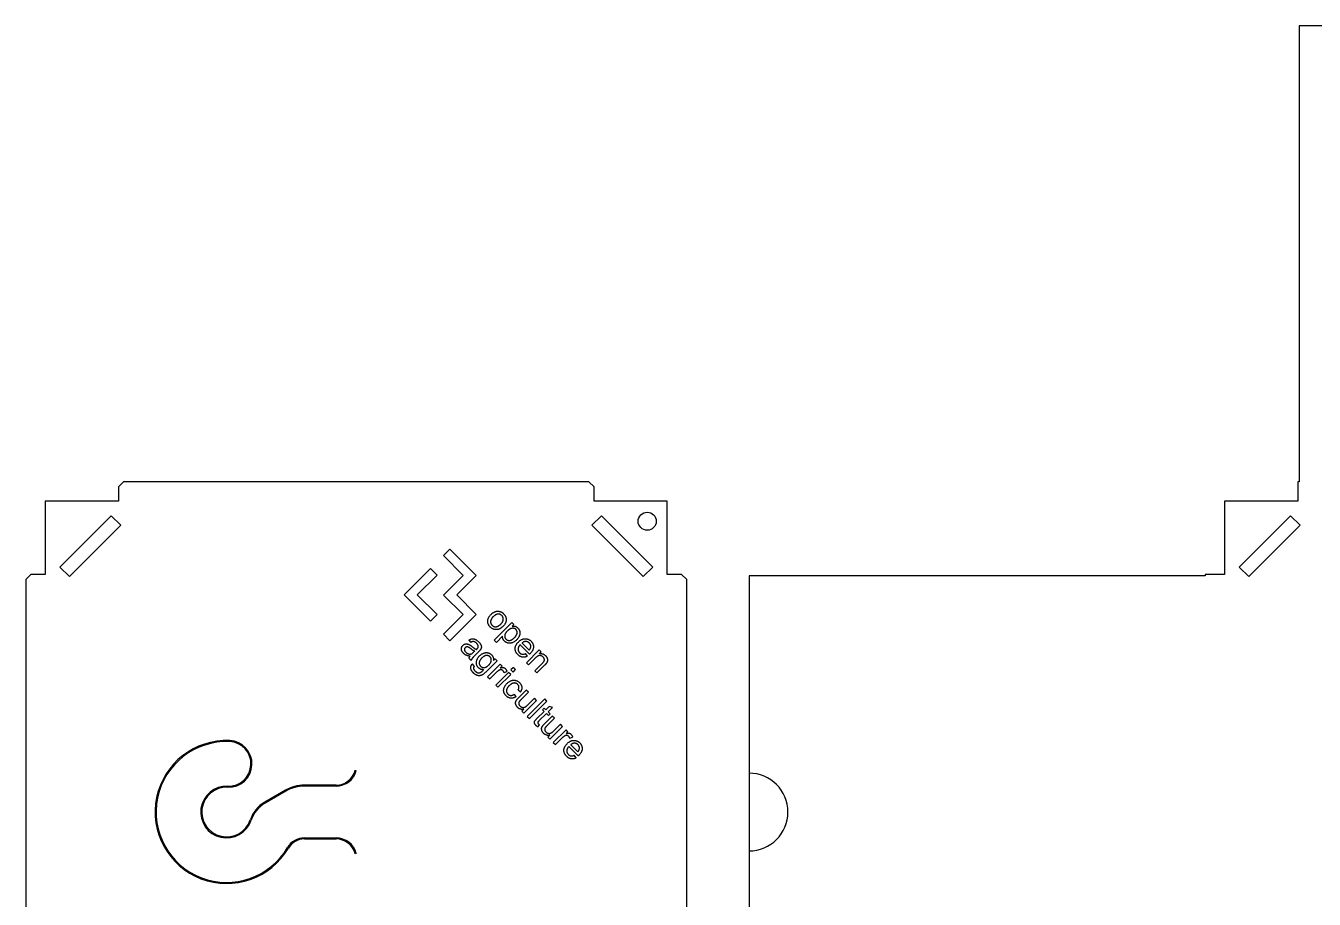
# Model space of a CAD drawing. Header units: millimetres. Extents: x -386 to 986, y -240 to 193.
# Drawn here: x 246.4 to 562, y -21.4 to 192.7 of the extents above; entities that cross this region are included whole.
import ezdxf

# ---------------------------------------------------------------- set-up
doc = ezdxf.new("R2010")
doc.units = ezdxf.units.MM

msp = doc.modelspace()

# ---------------------------------------------------------------- linework, layer by layer
at = {"color": 7, "linetype": 'Continuous', "lineweight": 25}
for p, q in [((674.18, 192.72), (558.36, 192.72)), ((558.36, 192.72), (558.36, 80.96)), ((270.35, 80.96), (269.08, 79.69)), ((269.08, 79.69), (269.08, 76.2)), ((384.33, 80.96), (270.35, 80.96)), ((385.6, 79.69), (384.33, 80.96)), ((385.6, 76.2), (385.6, 79.69)), ((558.01, 80.96), (558.01, 76.2)), ((558.36, 80.96), (558.01, 80.96)), ((251.14, 76.2), (251.14, 58.26)), ((269.08, 76.2), (251.14, 76.2)), ((403.54, 76.2), (385.6, 76.2)), ((403.54, 58.26), (403.54, 76.2)), ((540.07, 76.2), (540.07, 58.26)), ((558.01, 76.2), (540.07, 76.2)), ((267.3, 72.62), (254.72, 60.05)), ((269.63, 70.28), (267.3, 72.62)), ((387.39, 72.62), (385.05, 70.28)), ((399.96, 60.05), (387.39, 72.62)), ((556.22, 72.62), (543.65, 60.05)), ((558.56, 70.28), (556.22, 72.62)), ((257.06, 57.71), (269.63, 70.28)), ((385.05, 70.28), (397.63, 57.71)), ((545.98, 57.71), (558.56, 70.28)), ((348.69, 62.84), (350.3, 64.46)), ((350.3, 64.46), (356.75, 58.01)), ((254.72, 60.05), (257.06, 57.71)), ((353.54, 58), (348.69, 62.84)), ((397.63, 57.71), (399.96, 60.05)), ((543.65, 60.05), (545.98, 57.71)), ((247.65, 58.26), (246.38, 56.99)), ((246.38, 56.99), (246.38, -56.99)), ((251.14, 58.26), (247.65, 58.26)), ((339.06, 53.21), (345.51, 59.67)), ((347.14, 58.04), (342.3, 53.21)), ((345.51, 59.67), (347.14, 58.04)), ((348.73, 53.19), (353.54, 58)), ((356.75, 58.01), (351.96, 53.22)), ((407.04, 58.26), (403.54, 58.26)), ((408.31, 56.99), (407.04, 58.26)), ((408.31, -56.99), (408.31, 56.99)), ((423.55, 57.91), (423.55, -57.91)), ((535.3, 57.91), (423.55, 57.91)), ((535.3, 58.26), (535.3, 57.91)), ((540.07, 58.26), (535.3, 58.26)), ((345.5, 46.76), (339.06, 53.21)), ((342.3, 53.21), (347.13, 48.38)), ((353.49, 48.42), (348.73, 53.19)), ((351.96, 53.22), (356.74, 48.44)), ((347.13, 48.38), (345.5, 46.76)), ((348.67, 43.59), (353.49, 48.42)), ((356.74, 48.44), (350.28, 41.98)), ((365.45, 46.43), (361.15, 42.12)), ((365.93, 45.95), (365.45, 46.43)), ((365.53, 45.54), (365.93, 45.95)), ((350.28, 41.98), (348.67, 43.59)), ((354.95, 42.16), (355.4, 41.57)), ((361.15, 42.12), (361.67, 41.59)), ((361.67, 41.59), (363.19, 43.11)), ((369.69, 39.68), (367.95, 41.42)), ((356.36, 39.42), (356.17, 39.23)), ((356.64, 38.63), (357.34, 39.33)), ((367.48, 41.02), (369.81, 38.69)), ((369.31, 38.22), (368.83, 38.83)), ((372.16, 39.72), (369.05, 36.61)), ((372.63, 39.25), (372.16, 39.72)), ((372.19, 38.81), (372.63, 39.25)), ((354.95, 37.71), (355.5, 37.16)), ((356.25, 35.74), (355.81, 36.33)), ((359.13, 34.37), (361.82, 37.06)), ((362.63, 36.26), (359.51, 33.15)), ((361.34, 37.55), (360.96, 37.18)), ((361.82, 37.06), (361.34, 37.55)), ((363.1, 35.79), (362.63, 36.26)), ((362.63, 35.31), (363.1, 35.79)), ((365.83, 35.43), (365.23, 34.82)), ((365.23, 34.82), (365.75, 34.29)), ((365.75, 34.29), (366.36, 34.9)), ((366.36, 34.9), (365.83, 35.43)), ((369.05, 36.61), (369.57, 36.08)), ((369.57, 36.08), (371.27, 37.78)), ((372.94, 36.5), (371.05, 34.61)), ((371.58, 34.08), (373.49, 35.99)), ((359.51, 33.15), (360.04, 32.62)), ((360.04, 32.62), (361.67, 34.25)), ((364.65, 34.24), (361.53, 31.13)), ((362.06, 30.6), (365.18, 33.71)), ((363.55, 34.16), (364.22, 34.47)), ((365.18, 33.71), (364.65, 34.24)), ((371.05, 34.61), (371.58, 34.08)), ((361.53, 31.13), (362.06, 30.6)), ((366.5, 28.31), (366.05, 28.9)), ((366.98, 29.92), (367.57, 29.49)), ((368.99, 29.9), (367.06, 27.97)), ((367.79, 27.64), (369.52, 29.37)), ((369.52, 29.37), (368.99, 29.9)), ((368.4, 24.26), (371.52, 27.37)), ((373.53, 27.73), (369.23, 23.43)), ((370.99, 27.9), (369.32, 26.23)), ((369.76, 22.9), (374.06, 27.2)), ((371.52, 27.37), (370.99, 27.9)), ((373.41, 25.48), (373, 25.07)), ((373.79, 25.09), (373.41, 25.48)), ((374.06, 27.2), (373.53, 27.73)), ((374.57, 25.87), (373.79, 25.09)), ((374.32, 24.57), (375.41, 25.66)), ((375.41, 25.66), (374.57, 25.87)), ((368.39, 25.19), (367.93, 24.73)), ((367.93, 24.73), (368.4, 24.26)), ((369.23, 23.43), (369.76, 22.9)), ((373.38, 24.68), (371.59, 22.89)), ((372.09, 22.34), (373.91, 24.16)), ((373, 25.07), (373.38, 24.68)), ((375.36, 23.53), (373.43, 21.6)), ((373.91, 24.16), (374.44, 23.63)), ((374.16, 21.27), (375.89, 23)), ((374.85, 24.04), (374.32, 24.57)), ((374.44, 23.63), (374.85, 24.04)), ((375.89, 23), (375.36, 23.53)), ((371.82, 20.85), (372.21, 21.4)), ((374.77, 17.89), (377.89, 21)), ((378.72, 20.17), (375.61, 17.05)), ((377.36, 21.53), (375.69, 19.86)), ((377.89, 21), (377.36, 21.53)), ((379.2, 19.69), (378.72, 20.17)), ((378.72, 19.22), (379.2, 19.69)), ((374.76, 18.82), (374.3, 18.36)), ((374.3, 18.36), (374.77, 17.89)), ((375.61, 17.05), (376.13, 16.53)), ((376.13, 16.53), (377.76, 18.16)), ((379.42, 16.09), (381.74, 13.77)), ((379.64, 18.07), (380.31, 18.38)), ((381.62, 14.75), (379.88, 16.49)), ((381.24, 13.29), (380.76, 13.91)), ((327.1, 10.22), (327.34, 10.16)), ((322.42, 6.6), (314.64, 6.6)), ((322.42, 6.35), (314.64, 6.35)), ((309.99, 5.35), (304.91, 2.41)), ((310.11, 5.13), (305.03, 2.19)), ((314.64, -6.35), (322.42, -6.35)), ((314.64, -6.6), (322.42, -6.6)), ((327.34, -10.16), (327.1, -10.22))]:
    msp.add_line(p, q, dxfattribs=at)
msp.add_circle((398.61, 71.27), 2.22, dxfattribs=at)
for centre, radius, start, end in [((295.59, 0), 17.52, 87.5877, 329.6542), ((295.59, 0), 17.27, 87.5877, 329.6542), ((296.09, 11.8), 5.71, 267.5877, 87.5877), ((296.09, 11.8), 5.46, 267.5877, 87.5877), ((322.42, 11.43), 4.83, 270, 345.5225), ((322.42, 11.43), 5.08, 270, 345.5225), ((423.55, 0), 9.53, 270, 90), ((295.59, 0), 6.35, 87.5877, 341.6231), ((314.64, -2.69), 9.29, 90, 120.0835), ((314.64, -2.69), 9.04, 90, 120.0835), ((295.59, 0), 6.1, 87.5877, 341.6231), ((308.85, -4.4), 7.87, 120.0835, 161.6231), ((308.85, -4.4), 7.62, 120.0835, 161.6231), ((314.64, -11.15), 4.8, 90, 149.6542), ((314.64, -11.15), 4.55, 90, 149.6542), ((322.42, -11.43), 5.08, 14.4775, 90), ((322.42, -11.43), 4.83, 14.4775, 90)]:
    msp.add_arc(centre, radius, start, end, dxfattribs=at)
for points, knots in [([(360.18, 45.33), (360.13, 45.39), (360.03, 45.49), (359.89, 45.67), (359.78, 45.84), (359.69, 46.03), (359.62, 46.22), (359.57, 46.41), (359.55, 46.61), (359.54, 46.81), (359.55, 47.02), (359.6, 47.22), (359.66, 47.43), (359.75, 47.63), (359.86, 47.83), (360, 48.03), (360.16, 48.23), (360.29, 48.36), (360.35, 48.42)], [0, 0, 0, 0, 0.064407, 0.126289, 0.185897, 0.243642, 0.30091, 0.357638, 0.414613, 0.472496, 0.531237, 0.590598, 0.651629, 0.714492, 0.780349, 0.849628, 0.922629, 1, 1, 1, 1]), ([(360.89, 47.88), (360.84, 47.83), (360.75, 47.73), (360.63, 47.59), (360.52, 47.44), (360.43, 47.29), (360.36, 47.15), (360.31, 47.01), (360.27, 46.86), (360.25, 46.72), (360.25, 46.59), (360.26, 46.45), (360.29, 46.33), (360.32, 46.2), (360.38, 46.09), (360.44, 45.97), (360.52, 45.87), (360.58, 45.8), (360.61, 45.77)], [0, 0, 0, 0, 0.085537, 0.165515, 0.240759, 0.311176, 0.378367, 0.442021, 0.502421, 0.561582, 0.618704, 0.673953, 0.727435, 0.780812, 0.833786, 0.88797, 0.942822, 1, 1, 1, 1]), ([(360.35, 48.42), (360.42, 48.49), (360.56, 48.62), (360.78, 48.8), (361, 48.94), (361.22, 49.06), (361.44, 49.14), (361.66, 49.2), (361.89, 49.23), (362.04, 49.22), (362.11, 49.22)], [0, 0, 0, 0, 0.148284, 0.287299, 0.418453, 0.542595, 0.661179, 0.77602, 0.888114, 1, 1, 1, 1]), ([(363, 48.15), (362.97, 48.18), (362.9, 48.25), (362.79, 48.32), (362.68, 48.39), (362.56, 48.44), (362.44, 48.48), (362.31, 48.5), (362.18, 48.52), (362.04, 48.51), (361.9, 48.5), (361.76, 48.46), (361.62, 48.41), (361.47, 48.34), (361.33, 48.25), (361.18, 48.14), (361.04, 48.02), (360.94, 47.93), (360.89, 47.88)], [0, 0, 0, 0, 0.057236, 0.112144, 0.16594, 0.219438, 0.272379, 0.32642, 0.381259, 0.438439, 0.497085, 0.558171, 0.621228, 0.687798, 0.758995, 0.834316, 0.914375, 1, 1, 1, 1]), ([(362.11, 49.22), (362.17, 49.22), (362.29, 49.2), (362.47, 49.16), (362.65, 49.11), (362.82, 49.04), (362.98, 48.95), (363.14, 48.85), (363.29, 48.73), (363.39, 48.64), (363.44, 48.59)], [0, 0, 0, 0, 0.123458, 0.24543, 0.366147, 0.488526, 0.611431, 0.736685, 0.866696, 1, 1, 1, 1]), ([(362.74, 46.06), (362.79, 46.11), (362.87, 46.2), (363, 46.35), (363.1, 46.49), (363.18, 46.63), (363.25, 46.78), (363.3, 46.92), (363.34, 47.06), (363.35, 47.2), (363.36, 47.34), (363.35, 47.47), (363.32, 47.6), (363.28, 47.72), (363.23, 47.84), (363.17, 47.95), (363.09, 48.06), (363.03, 48.12), (363, 48.15)], [0, 0, 0, 0, 0.083753, 0.162615, 0.236702, 0.306646, 0.373128, 0.436979, 0.498079, 0.557463, 0.615362, 0.671363, 0.726085, 0.780035, 0.83373, 0.887489, 0.942781, 1, 1, 1, 1]), ([(363.44, 48.59), (363.49, 48.54), (363.59, 48.43), (363.72, 48.26), (363.83, 48.08), (363.92, 47.9), (363.99, 47.71), (364.03, 47.52), (364.06, 47.32), (364.07, 47.12), (364.05, 46.91), (364.02, 46.71), (363.96, 46.51), (363.87, 46.31), (363.77, 46.11), (363.64, 45.92), (363.48, 45.73), (363.37, 45.61), (363.31, 45.55)], [0, 0, 0, 0, 0.064654, 0.126741, 0.186832, 0.245868, 0.303674, 0.361514, 0.419963, 0.479353, 0.539578, 0.599547, 0.660426, 0.72282, 0.787354, 0.854794, 0.925688, 1, 1, 1, 1]), ([(363.31, 45.55), (363.26, 45.5), (363.16, 45.41), (363.02, 45.28), (362.87, 45.16), (362.73, 45.06), (362.59, 44.97), (362.45, 44.89), (362.32, 44.83), (362.19, 44.78), (362.05, 44.74), (361.92, 44.72), (361.79, 44.7), (361.66, 44.7), (361.52, 44.7), (361.39, 44.71), (361.26, 44.74), (361.08, 44.78), (360.86, 44.86), (360.62, 44.98), (360.39, 45.14), (360.25, 45.27), (360.18, 45.33)], [0, 0, 0, 0, 0.058151, 0.113208, 0.165274, 0.214195, 0.260971, 0.304911, 0.346514, 0.386023, 0.424148, 0.461976, 0.49937, 0.53653, 0.574012, 0.611673, 0.649716, 0.688336, 0.765696, 0.842807, 0.920369, 1, 1, 1, 1]), ([(360.61, 45.77), (360.65, 45.74), (360.71, 45.68), (360.82, 45.6), (360.93, 45.53), (361.05, 45.48), (361.17, 45.44), (361.3, 45.42), (361.43, 45.41), (361.57, 45.41), (361.71, 45.43), (361.85, 45.47), (362, 45.52), (362.15, 45.59), (362.29, 45.69), (362.44, 45.79), (362.59, 45.92), (362.69, 46.01), (362.74, 46.06)], [0, 0, 0, 0, 0.056371, 0.111081, 0.164129, 0.216936, 0.269393, 0.322942, 0.377703, 0.434362, 0.493044, 0.553699, 0.617494, 0.684597, 0.755847, 0.832204, 0.913362, 1, 1, 1, 1]), ([(364.36, 44.38), (364.31, 44.33), (364.22, 44.23), (364.09, 44.08), (363.98, 43.94), (363.9, 43.8), (363.82, 43.66), (363.77, 43.52), (363.73, 43.38), (363.71, 43.25), (363.71, 43.12), (363.71, 42.99), (363.73, 42.87), (363.76, 42.76), (363.81, 42.65), (363.87, 42.55), (363.93, 42.46), (363.99, 42.4), (364.01, 42.37)], [0, 0, 0, 0, 0.090117, 0.174029, 0.252739, 0.326443, 0.39526, 0.460221, 0.522294, 0.581233, 0.637958, 0.69204, 0.744579, 0.795671, 0.845795, 0.896552, 0.947635, 1, 1, 1, 1]), ([(366.44, 44.75), (366.42, 44.78), (366.36, 44.83), (366.26, 44.9), (366.16, 44.95), (366.05, 44.99), (365.93, 45.02), (365.8, 45.04), (365.67, 45.04), (365.53, 45.04), (365.39, 45.01), (365.24, 44.97), (365.1, 44.92), (364.95, 44.84), (364.8, 44.75), (364.65, 44.64), (364.5, 44.52), (364.41, 44.42), (364.36, 44.38)], [0, 0, 0, 0, 0.049657, 0.098858, 0.148225, 0.198067, 0.249202, 0.302544, 0.359066, 0.418265, 0.480193, 0.543649, 0.609904, 0.678922, 0.752676, 0.830216, 0.912671, 1, 1, 1, 1]), ([(365.53, 45.54), (365.6, 45.55), (365.73, 45.57), (365.92, 45.57), (366.1, 45.56), (366.27, 45.52), (366.44, 45.46), (366.6, 45.37), (366.76, 45.26), (366.86, 45.16), (366.91, 45.12)], [0, 0, 0, 0, 0.132806, 0.258974, 0.379126, 0.494993, 0.611874, 0.732828, 0.861961, 1, 1, 1, 1]), ([(366.09, 42.74), (366.14, 42.78), (366.23, 42.88), (366.35, 43.03), (366.46, 43.17), (366.55, 43.31), (366.62, 43.45), (366.68, 43.59), (366.72, 43.73), (366.74, 43.87), (366.74, 44), (366.74, 44.13), (366.72, 44.25), (366.69, 44.36), (366.65, 44.47), (366.59, 44.57), (366.52, 44.67), (366.47, 44.72), (366.44, 44.75)], [0, 0, 0, 0, 0.089192, 0.172193, 0.25044, 0.324296, 0.39322, 0.458763, 0.520866, 0.580845, 0.638594, 0.693624, 0.746436, 0.797671, 0.847704, 0.897851, 0.94809, 1, 1, 1, 1]), ([(366.91, 45.12), (366.94, 45.08), (367, 45.02), (367.09, 44.91), (367.17, 44.8), (367.24, 44.69), (367.29, 44.57), (367.34, 44.45), (367.38, 44.33), (367.41, 44.21), (367.43, 44.08), (367.44, 43.95), (367.44, 43.82), (367.43, 43.69), (367.41, 43.56), (367.38, 43.43), (367.34, 43.3), (367.27, 43.12), (367.17, 42.9), (367.02, 42.65), (366.83, 42.41), (366.69, 42.27), (366.62, 42.19)], [0, 0, 0, 0, 0.042083, 0.083042, 0.123315, 0.162775, 0.201927, 0.240693, 0.279617, 0.318819, 0.357816, 0.396839, 0.436121, 0.475518, 0.515254, 0.555914, 0.597805, 0.640541, 0.727559, 0.815719, 0.906257, 1, 1, 1, 1]), ([(353.46, 40.85), (353.49, 40.88), (353.57, 40.95), (353.7, 41.04), (353.83, 41.11), (353.98, 41.16), (354.12, 41.2), (354.27, 41.21), (354.41, 41.21), (354.55, 41.19), (354.7, 41.16), (354.84, 41.11), (354.97, 41.06), (355.06, 41.01), (355.11, 40.98)], [0, 0, 0, 0, 0.088433, 0.174146, 0.258663, 0.343102, 0.426745, 0.50862, 0.588627, 0.668613, 0.749412, 0.831419, 0.914554, 1, 1, 1, 1]), ([(354.95, 42.16), (355.02, 42.2), (355.14, 42.28), (355.34, 42.37), (355.53, 42.43), (355.72, 42.47), (355.91, 42.47), (356.1, 42.45), (356.3, 42.4), (356.5, 42.31), (356.71, 42.2), (356.91, 42.06), (357.12, 41.9), (357.25, 41.78), (357.31, 41.71)], [0, 0, 0, 0, 0.08681, 0.167432, 0.242383, 0.313435, 0.383786, 0.4565, 0.534096, 0.617019, 0.705135, 0.79812, 0.896221, 1, 1, 1, 1]), ([(356.8, 41.35), (356.77, 41.38), (356.71, 41.44), (356.62, 41.52), (356.53, 41.59), (356.45, 41.64), (356.36, 41.69), (356.28, 41.73), (356.2, 41.76), (356.12, 41.77), (356.04, 41.78), (355.96, 41.78), (355.87, 41.77), (355.78, 41.75), (355.69, 41.72), (355.6, 41.68), (355.5, 41.63), (355.43, 41.59), (355.4, 41.57)], [0, 0, 0, 0, 0.080343, 0.155887, 0.226869, 0.291837, 0.353251, 0.410762, 0.464277, 0.514838, 0.565197, 0.61691, 0.671425, 0.729208, 0.790901, 0.855931, 0.925656, 1, 1, 1, 1]), ([(357.22, 40.57), (357.22, 40.61), (357.21, 40.67), (357.19, 40.77), (357.15, 40.86), (357.11, 40.96), (357.05, 41.06), (356.98, 41.16), (356.89, 41.26), (356.83, 41.32), (356.8, 41.35)], [0, 0, 0, 0, 0.105847, 0.215286, 0.328726, 0.448229, 0.57354, 0.706337, 0.848587, 1, 1, 1, 1]), ([(357.31, 41.71), (357.38, 41.65), (357.5, 41.53), (357.65, 41.34), (357.78, 41.16), (357.87, 40.98), (357.94, 40.81), (357.98, 40.66), (358, 40.51), (358, 40.37), (357.98, 40.24), (357.94, 40.11), (357.88, 39.97), (357.83, 39.89), (357.8, 39.85)], [0, 0, 0, 0, 0.127041, 0.242227, 0.34588, 0.439506, 0.524276, 0.600675, 0.670181, 0.733732, 0.795746, 0.8603, 0.927902, 1, 1, 1, 1]), ([(363.62, 41.9), (363.57, 41.94), (363.49, 42.03), (363.39, 42.18), (363.31, 42.32), (363.25, 42.48), (363.21, 42.64), (363.19, 42.8), (363.18, 42.96), (363.19, 43.06), (363.19, 43.11)], [0, 0, 0, 0, 0.137544, 0.269039, 0.39714, 0.523325, 0.647981, 0.76733, 0.884569, 1, 1, 1, 1]), ([(366.62, 42.19), (366.54, 42.12), (366.39, 41.97), (366.13, 41.78), (365.87, 41.62), (365.64, 41.52), (365.46, 41.45), (365.32, 41.42), (365.18, 41.39), (365.04, 41.37), (364.91, 41.37), (364.77, 41.37), (364.64, 41.39), (364.51, 41.41), (364.38, 41.45), (364.25, 41.49), (364.13, 41.54), (364.02, 41.6), (363.91, 41.66), (363.81, 41.73), (363.71, 41.81), (363.65, 41.87), (363.62, 41.9)], [0, 0, 0, 0, 0.097412, 0.19079, 0.281316, 0.369716, 0.413008, 0.454982, 0.495862, 0.536296, 0.576492, 0.616309, 0.655976, 0.696139, 0.735808, 0.77471, 0.813012, 0.85056, 0.888188, 0.925151, 0.96255, 1, 1, 1, 1]), ([(364.01, 42.37), (364.04, 42.34), (364.1, 42.29), (364.2, 42.22), (364.31, 42.16), (364.42, 42.11), (364.53, 42.08), (364.65, 42.06), (364.78, 42.06), (364.92, 42.06), (365.06, 42.08), (365.2, 42.12), (365.34, 42.18), (365.49, 42.25), (365.63, 42.35), (365.79, 42.46), (365.94, 42.59), (366.04, 42.69), (366.09, 42.74)], [0, 0, 0, 0, 0.051851, 0.102062, 0.152142, 0.202345, 0.252841, 0.305282, 0.359206, 0.416242, 0.47548, 0.537257, 0.602511, 0.671973, 0.745528, 0.824805, 0.909372, 1, 1, 1, 1]), ([(366.93, 38.58), (366.88, 38.64), (366.77, 38.75), (366.63, 38.93), (366.51, 39.11), (366.42, 39.3), (366.35, 39.49), (366.3, 39.69), (366.27, 39.89), (366.26, 40.09), (366.28, 40.29), (366.32, 40.5), (366.38, 40.7), (366.47, 40.9), (366.58, 41.1), (366.71, 41.29), (366.87, 41.48), (366.99, 41.61), (367.05, 41.67)], [0, 0, 0, 0, 0.067186, 0.13157, 0.19315, 0.252496, 0.310573, 0.368094, 0.425492, 0.483398, 0.542192, 0.601163, 0.661103, 0.723062, 0.787507, 0.854561, 0.925333, 1, 1, 1, 1]), ([(367.05, 41.67), (367.11, 41.73), (367.24, 41.85), (367.44, 42.02), (367.64, 42.15), (367.84, 42.27), (368.05, 42.36), (368.25, 42.42), (368.46, 42.47), (368.67, 42.49), (368.88, 42.48), (369.08, 42.46), (369.27, 42.41), (369.46, 42.35), (369.65, 42.26), (369.82, 42.15), (370, 42.02), (370.1, 41.92), (370.16, 41.87)], [0, 0, 0, 0, 0.076796, 0.149703, 0.218682, 0.284733, 0.348109, 0.409317, 0.469594, 0.529189, 0.58821, 0.645503, 0.702502, 0.759377, 0.816719, 0.875697, 0.936606, 1, 1, 1, 1]), ([(369.73, 41.43), (369.7, 41.46), (369.64, 41.52), (369.54, 41.59), (369.44, 41.65), (369.33, 41.7), (369.22, 41.75), (369.11, 41.77), (368.99, 41.79), (368.87, 41.8), (368.75, 41.79), (368.63, 41.78), (368.51, 41.75), (368.39, 41.71), (368.28, 41.65), (368.17, 41.59), (368.05, 41.51), (367.98, 41.45), (367.95, 41.42)], [0, 0, 0, 0, 0.06359, 0.12549, 0.185745, 0.244904, 0.303548, 0.362115, 0.422127, 0.483356, 0.54518, 0.606333, 0.667323, 0.730075, 0.794272, 0.859982, 0.928175, 1, 1, 1, 1]), ([(370.08, 40.47), (370.08, 40.52), (370.09, 40.61), (370.08, 40.74), (370.06, 40.87), (370.02, 40.99), (369.97, 41.11), (369.9, 41.22), (369.82, 41.33), (369.76, 41.4), (369.73, 41.43)], [0, 0, 0, 0, 0.129798, 0.25506, 0.377205, 0.498047, 0.618917, 0.742368, 0.868535, 1, 1, 1, 1]), ([(370.16, 41.87), (370.21, 41.82), (370.3, 41.71), (370.43, 41.55), (370.53, 41.37), (370.62, 41.2), (370.68, 41.01), (370.73, 40.82), (370.75, 40.62), (370.75, 40.42), (370.74, 40.22), (370.69, 40.01), (370.63, 39.81), (370.54, 39.61), (370.43, 39.41), (370.29, 39.21), (370.13, 39.02), (370.01, 38.89), (369.95, 38.83)], [0, 0, 0, 0, 0.062836, 0.123364, 0.181923, 0.239314, 0.295917, 0.35241, 0.409963, 0.468912, 0.52846, 0.58901, 0.650614, 0.713857, 0.780327, 0.849613, 0.922698, 1, 1, 1, 1]), ([(353.63, 38.89), (353.59, 38.93), (353.51, 39.01), (353.4, 39.14), (353.31, 39.27), (353.24, 39.4), (353.18, 39.54), (353.13, 39.67), (353.1, 39.8), (353.09, 39.93), (353.09, 40.06), (353.1, 40.18), (353.13, 40.31), (353.17, 40.42), (353.22, 40.54), (353.29, 40.64), (353.36, 40.75), (353.42, 40.81), (353.46, 40.85)], [0, 0, 0, 0, 0.079659, 0.154966, 0.225798, 0.293973, 0.358332, 0.420736, 0.481322, 0.540729, 0.599261, 0.655897, 0.711767, 0.767649, 0.823519, 0.880308, 0.93884, 1, 1, 1, 1]), ([(355.23, 38.2), (355.14, 38.21), (354.97, 38.22), (354.73, 38.27), (354.51, 38.33), (354.31, 38.41), (354.13, 38.5), (353.95, 38.61), (353.78, 38.74), (353.68, 38.84), (353.63, 38.89)], [0, 0, 0, 0, 0.146815, 0.284033, 0.411004, 0.529634, 0.644656, 0.760301, 0.878665, 1, 1, 1, 1]), ([(354.03, 40.3), (354, 40.26), (353.94, 40.19), (353.88, 40.07), (353.84, 39.93), (353.84, 39.78), (353.86, 39.63), (353.93, 39.48), (354.03, 39.32), (354.12, 39.23), (354.17, 39.18)], [0, 0, 0, 0, 0.113422, 0.221386, 0.330936, 0.444895, 0.565747, 0.694466, 0.838644, 1, 1, 1, 1]), ([(355.3, 40.08), (355.24, 40.13), (355.14, 40.21), (354.98, 40.31), (354.85, 40.38), (354.74, 40.44), (354.64, 40.47), (354.55, 40.49), (354.45, 40.49), (354.36, 40.48), (354.27, 40.45), (354.18, 40.41), (354.1, 40.36), (354.06, 40.32), (354.03, 40.3)], [0, 0, 0, 0, 0.151482, 0.279854, 0.384715, 0.468549, 0.539279, 0.60686, 0.672494, 0.738688, 0.804282, 0.867673, 0.933307, 1, 1, 1, 1]), ([(354.17, 39.18), (354.22, 39.13), (354.32, 39.04), (354.49, 38.92), (354.66, 38.83), (354.84, 38.76), (355.02, 38.72), (355.21, 38.72), (355.39, 38.73), (355.5, 38.77), (355.56, 38.79)], [0, 0, 0, 0, 0.137699, 0.269156, 0.39705, 0.523625, 0.646903, 0.765301, 0.882494, 1, 1, 1, 1]), ([(354.95, 37.71), (354.97, 37.75), (355, 37.83), (355.06, 37.96), (355.14, 38.08), (355.2, 38.16), (355.23, 38.2)], [0, 0, 0, 0, 0.232211, 0.477187, 0.730263, 1, 1, 1, 1]), ([(355.11, 40.98), (355.14, 40.96), (355.22, 40.91), (355.35, 40.83), (355.5, 40.72), (355.6, 40.64), (355.66, 40.59)], [0, 0, 0, 0, 0.187682, 0.41746, 0.687649, 1, 1, 1, 1]), ([(356.36, 39.42), (356.33, 39.44), (356.26, 39.47), (356.14, 39.53), (356.02, 39.6), (355.89, 39.67), (355.76, 39.76), (355.61, 39.86), (355.46, 39.97), (355.36, 40.04), (355.3, 40.08)], [0, 0, 0, 0, 0.092089, 0.193374, 0.304033, 0.423766, 0.553514, 0.692528, 0.841452, 1, 1, 1, 1]), ([(356.64, 38.63), (356.58, 38.57), (356.47, 38.46), (356.31, 38.3), (356.17, 38.16), (356.05, 38.03), (355.95, 37.91), (355.86, 37.82), (355.8, 37.74), (355.73, 37.65), (355.67, 37.55), (355.6, 37.42), (355.54, 37.29), (355.52, 37.2), (355.5, 37.16)], [0, 0, 0, 0, 0.132151, 0.250857, 0.357521, 0.451226, 0.532478, 0.600767, 0.657104, 0.700646, 0.774679, 0.848589, 0.924103, 1, 1, 1, 1]), ([(355.56, 38.79), (355.6, 38.8), (355.71, 38.85), (355.85, 38.95), (356.01, 39.07), (356.12, 39.17), (356.17, 39.23)], [0, 0, 0, 0, 0.198338, 0.429837, 0.69558, 1, 1, 1, 1]), ([(355.66, 40.59), (355.71, 40.55), (355.83, 40.46), (355.99, 40.34), (356.14, 40.23), (356.29, 40.12), (356.42, 40.04), (356.55, 39.96), (356.67, 39.89), (356.74, 39.85), (356.78, 39.83)], [0, 0, 0, 0, 0.162111, 0.313471, 0.454112, 0.584072, 0.703658, 0.81271, 0.911318, 1, 1, 1, 1]), ([(357.31, 35.35), (357.26, 35.4), (357.16, 35.51), (357.03, 35.68), (356.93, 35.85), (356.85, 36.03), (356.8, 36.22), (356.77, 36.41), (356.76, 36.61), (356.78, 36.81), (356.81, 37.01), (356.87, 37.2), (356.94, 37.4), (357.02, 37.58), (357.13, 37.76), (357.25, 37.94), (357.38, 38.11), (357.49, 38.22), (357.54, 38.27)], [0, 0, 0, 0, 0.066966, 0.131082, 0.192312, 0.251658, 0.310446, 0.369012, 0.428365, 0.489748, 0.551963, 0.613794, 0.675307, 0.737784, 0.801014, 0.865259, 0.931741, 1, 1, 1, 1]), ([(356.78, 39.83), (356.8, 39.85), (356.83, 39.88), (356.87, 39.92), (356.89, 39.95), (356.91, 39.96), (356.92, 39.97)], [0, 0, 0, 0, 0.360393, 0.64415, 0.860319, 1, 1, 1, 1]), ([(356.92, 39.97), (356.94, 40), (356.99, 40.05), (357.06, 40.13), (357.11, 40.2), (357.16, 40.28), (357.19, 40.36), (357.21, 40.43), (357.23, 40.5), (357.22, 40.55), (357.22, 40.57)], [0, 0, 0, 0, 0.157654, 0.304619, 0.440525, 0.566445, 0.68281, 0.793599, 0.897406, 1, 1, 1, 1]), ([(357.8, 39.85), (357.79, 39.83), (357.77, 39.8), (357.73, 39.75), (357.69, 39.7), (357.63, 39.63), (357.57, 39.57), (357.5, 39.5), (357.43, 39.42), (357.37, 39.36), (357.34, 39.33)], [0, 0, 0, 0, 0.076996, 0.167587, 0.27166, 0.389712, 0.521453, 0.66707, 0.826581, 1, 1, 1, 1]), ([(357.54, 38.27), (357.61, 38.34), (357.76, 38.48), (358, 38.66), (358.26, 38.81), (358.48, 38.92), (358.65, 38.98), (358.79, 39.02), (358.92, 39.05), (359.05, 39.07), (359.18, 39.08), (359.31, 39.08), (359.44, 39.07), (359.57, 39.05), (359.7, 39.02), (359.82, 38.98), (359.94, 38.93), (360.06, 38.87), (360.17, 38.8), (360.29, 38.72), (360.39, 38.63), (360.46, 38.57), (360.5, 38.53)], [0, 0, 0, 0, 0.092666, 0.182755, 0.27066, 0.357525, 0.400464, 0.442017, 0.482571, 0.522582, 0.561499, 0.6007, 0.639305, 0.678219, 0.716971, 0.755914, 0.794717, 0.83408, 0.874227, 0.915069, 0.956832, 1, 1, 1, 1]), ([(360.1, 38.06), (360.07, 38.08), (360.01, 38.14), (359.91, 38.21), (359.81, 38.27), (359.7, 38.31), (359.59, 38.34), (359.47, 38.37), (359.34, 38.37), (359.21, 38.37), (359.08, 38.35), (358.94, 38.32), (358.81, 38.27), (358.67, 38.2), (358.53, 38.11), (358.39, 38.02), (358.26, 37.9), (358.17, 37.81), (358.12, 37.77)], [0, 0, 0, 0, 0.054536, 0.10767, 0.159381, 0.211379, 0.263961, 0.318124, 0.373807, 0.43158, 0.49155, 0.553312, 0.618072, 0.685469, 0.757533, 0.833233, 0.914008, 1, 1, 1, 1]), ([(359.81, 36.04), (359.86, 36.09), (359.95, 36.18), (360.06, 36.32), (360.16, 36.46), (360.25, 36.6), (360.32, 36.74), (360.37, 36.88), (360.4, 37.02), (360.42, 37.15), (360.43, 37.29), (360.41, 37.41), (360.39, 37.54), (360.36, 37.65), (360.31, 37.76), (360.25, 37.87), (360.18, 37.97), (360.13, 38.03), (360.1, 38.06)], [0, 0, 0, 0, 0.08556, 0.166107, 0.241937, 0.313431, 0.381059, 0.445463, 0.507279, 0.567157, 0.625498, 0.681284, 0.735525, 0.787971, 0.840018, 0.892729, 0.945333, 1, 1, 1, 1]), ([(360.5, 38.53), (360.54, 38.49), (360.63, 38.39), (360.74, 38.24), (360.82, 38.08), (360.89, 37.92), (360.94, 37.74), (360.97, 37.56), (360.98, 37.37), (360.97, 37.24), (360.96, 37.18)], [0, 0, 0, 0, 0.128886, 0.252767, 0.374439, 0.495162, 0.615747, 0.739427, 0.866741, 1, 1, 1, 1]), ([(369.31, 38.22), (369.26, 38.19), (369.16, 38.14), (369, 38.07), (368.85, 38.02), (368.7, 37.98), (368.55, 37.95), (368.39, 37.94), (368.24, 37.94), (368.09, 37.95), (367.93, 37.98), (367.78, 38.03), (367.63, 38.08), (367.49, 38.16), (367.34, 38.24), (367.2, 38.34), (367.06, 38.46), (366.98, 38.54), (366.93, 38.58)], [0, 0, 0, 0, 0.065814, 0.129364, 0.191164, 0.25129, 0.310787, 0.369639, 0.428301, 0.487237, 0.546435, 0.606478, 0.667276, 0.729054, 0.793313, 0.859472, 0.928041, 1, 1, 1, 1]), ([(367.48, 41.02), (367.45, 40.97), (367.37, 40.88), (367.27, 40.75), (367.19, 40.61), (367.12, 40.48), (367.06, 40.34), (367.02, 40.21), (367, 40.07), (366.99, 39.94), (366.99, 39.81), (367.01, 39.68), (367.03, 39.56), (367.08, 39.44), (367.13, 39.33), (367.2, 39.22), (367.28, 39.11), (367.34, 39.05), (367.37, 39.02)], [0, 0, 0, 0, 0.079165, 0.153805, 0.225197, 0.292847, 0.357947, 0.42013, 0.48141, 0.541194, 0.599735, 0.656499, 0.712608, 0.768126, 0.824424, 0.881135, 0.939433, 1, 1, 1, 1]), ([(367.37, 39.02), (367.42, 38.97), (367.51, 38.88), (367.67, 38.78), (367.84, 38.71), (368.02, 38.67), (368.21, 38.66), (368.4, 38.68), (368.61, 38.74), (368.75, 38.8), (368.83, 38.83)], [0, 0, 0, 0, 0.124902, 0.243416, 0.356945, 0.470782, 0.587893, 0.712736, 0.849287, 1, 1, 1, 1]), ([(369.69, 39.68), (369.72, 39.72), (369.77, 39.78), (369.85, 39.89), (369.91, 39.99), (369.96, 40.09), (370.01, 40.19), (370.04, 40.28), (370.07, 40.38), (370.07, 40.44), (370.08, 40.47)], [0, 0, 0, 0, 0.15232, 0.294928, 0.430235, 0.556366, 0.675735, 0.789763, 0.896647, 1, 1, 1, 1]), ([(369.95, 38.83), (369.93, 38.81), (369.88, 38.77), (369.84, 38.72), (369.81, 38.69)], [0, 0, 0, 0, 0.416618, 1, 1, 1, 1]), ([(373.13, 37.98), (373.1, 38.01), (373.04, 38.06), (372.95, 38.13), (372.86, 38.19), (372.76, 38.24), (372.66, 38.29), (372.55, 38.32), (372.44, 38.34), (372.33, 38.35), (372.21, 38.35), (372.09, 38.33), (371.96, 38.29), (371.83, 38.22), (371.7, 38.14), (371.56, 38.04), (371.42, 37.92), (371.32, 37.83), (371.27, 37.78)], [0, 0, 0, 0, 0.054972, 0.108653, 0.161063, 0.21265, 0.26388, 0.315399, 0.368026, 0.421087, 0.47616, 0.533808, 0.596124, 0.663281, 0.737135, 0.817247, 0.904887, 1, 1, 1, 1]), ([(372.19, 38.81), (372.26, 38.82), (372.4, 38.84), (372.61, 38.84), (372.8, 38.82), (373, 38.78), (373.18, 38.7), (373.36, 38.6), (373.54, 38.48), (373.64, 38.38), (373.7, 38.33)], [0, 0, 0, 0, 0.129259, 0.252793, 0.373237, 0.492701, 0.613359, 0.73667, 0.864849, 1, 1, 1, 1]), ([(372.94, 36.5), (372.99, 36.55), (373.09, 36.65), (373.21, 36.79), (373.3, 36.92), (373.37, 37.04), (373.4, 37.16), (373.43, 37.27), (373.42, 37.4), (373.4, 37.52), (373.36, 37.64), (373.3, 37.76), (373.22, 37.88), (373.16, 37.95), (373.13, 37.98)], [0, 0, 0, 0, 0.124994, 0.232606, 0.324884, 0.40234, 0.4714, 0.539896, 0.610299, 0.683165, 0.758589, 0.836019, 0.915527, 1, 1, 1, 1]), ([(373.7, 38.33), (373.74, 38.28), (373.83, 38.19), (373.94, 38.04), (374.04, 37.88), (374.11, 37.71), (374.17, 37.55), (374.21, 37.39), (374.22, 37.24), (374.2, 37.09), (374.17, 36.95), (374.12, 36.81), (374.06, 36.67), (374, 36.58), (373.98, 36.54)], [0, 0, 0, 0, 0.09862, 0.19329, 0.286737, 0.378576, 0.466699, 0.548069, 0.62416, 0.697201, 0.769325, 0.84348, 0.91999, 1, 1, 1, 1]), ([(356.04, 34.09), (355.99, 34.14), (355.9, 34.23), (355.79, 34.37), (355.68, 34.51), (355.6, 34.66), (355.52, 34.8), (355.46, 34.95), (355.42, 35.1), (355.38, 35.24), (355.37, 35.39), (355.38, 35.54), (355.4, 35.68), (355.45, 35.82), (355.51, 35.95), (355.59, 36.08), (355.69, 36.21), (355.77, 36.29), (355.81, 36.33)], [0, 0, 0, 0, 0.075053, 0.14662, 0.215018, 0.281273, 0.344258, 0.405694, 0.465654, 0.52477, 0.582405, 0.638883, 0.694703, 0.750833, 0.808669, 0.868889, 0.932464, 1, 1, 1, 1]), ([(356.25, 35.74), (356.22, 35.7), (356.16, 35.62), (356.1, 35.48), (356.07, 35.35), (356.08, 35.26), (356.08, 35.22)], [0, 0, 0, 0, 0.282311, 0.53671, 0.772742, 1, 1, 1, 1]), ([(356.08, 35.22), (356.09, 35.16), (356.12, 35.04), (356.2, 34.87), (356.32, 34.7), (356.42, 34.59), (356.47, 34.53)], [0, 0, 0, 0, 0.221637, 0.456849, 0.714162, 1, 1, 1, 1]), ([(358.58, 34.9), (358.52, 34.89), (358.4, 34.89), (358.22, 34.9), (358.05, 34.93), (357.88, 34.97), (357.73, 35.04), (357.58, 35.13), (357.44, 35.23), (357.35, 35.31), (357.31, 35.35)], [0, 0, 0, 0, 0.13203, 0.259807, 0.382984, 0.50488, 0.625121, 0.747271, 0.87144, 1, 1, 1, 1]), ([(358.12, 37.77), (358.07, 37.72), (357.98, 37.62), (357.85, 37.47), (357.74, 37.32), (357.65, 37.18), (357.58, 37.04), (357.52, 36.9), (357.48, 36.76), (357.47, 36.63), (357.46, 36.5), (357.47, 36.38), (357.49, 36.26), (357.53, 36.14), (357.58, 36.03), (357.64, 35.93), (357.71, 35.83), (357.77, 35.77), (357.8, 35.74)], [0, 0, 0, 0, 0.090407, 0.174688, 0.253081, 0.326072, 0.39419, 0.458275, 0.518996, 0.576537, 0.631946, 0.685372, 0.737913, 0.789127, 0.840175, 0.891965, 0.945333, 1, 1, 1, 1]), ([(357.8, 35.74), (357.83, 35.71), (357.89, 35.65), (357.99, 35.58), (358.09, 35.52), (358.2, 35.47), (358.31, 35.43), (358.43, 35.41), (358.56, 35.4), (358.69, 35.4), (358.82, 35.42), (358.96, 35.46), (359.1, 35.51), (359.24, 35.58), (359.38, 35.67), (359.52, 35.78), (359.67, 35.9), (359.76, 35.99), (359.81, 36.04)], [0, 0, 0, 0, 0.05516, 0.108257, 0.160514, 0.212022, 0.263856, 0.316341, 0.37083, 0.426725, 0.485245, 0.545854, 0.609628, 0.677637, 0.750262, 0.82829, 0.911058, 1, 1, 1, 1]), ([(357.86, 34.26), (357.88, 34.27), (357.92, 34.29), (357.99, 34.34), (358.06, 34.41), (358.15, 34.48), (358.24, 34.57), (358.35, 34.66), (358.46, 34.78), (358.54, 34.85), (358.58, 34.9)], [0, 0, 0, 0, 0.06884, 0.153455, 0.253886, 0.370626, 0.50349, 0.652653, 0.818148, 1, 1, 1, 1]), ([(362.38, 34.78), (362.31, 34.74), (362.19, 34.67), (362.01, 34.55), (361.84, 34.41), (361.73, 34.3), (361.67, 34.25)], [0, 0, 0, 0, 0.238959, 0.483625, 0.737492, 1, 1, 1, 1]), ([(363.28, 34.66), (363.25, 34.69), (363.19, 34.74), (363.09, 34.81), (362.98, 34.85), (362.86, 34.87), (362.74, 34.88), (362.62, 34.87), (362.49, 34.83), (362.42, 34.8), (362.38, 34.78)], [0, 0, 0, 0, 0.12308, 0.243631, 0.361927, 0.485143, 0.609416, 0.734171, 0.864467, 1, 1, 1, 1]), ([(362.63, 35.31), (362.67, 35.33), (362.75, 35.35), (362.87, 35.38), (362.98, 35.4), (363.08, 35.41), (363.17, 35.42), (363.25, 35.43), (363.33, 35.42), (363.42, 35.41), (363.53, 35.39), (363.64, 35.33), (363.75, 35.27), (363.82, 35.21), (363.85, 35.18)], [0, 0, 0, 0, 0.10002, 0.192371, 0.276966, 0.356197, 0.428176, 0.493132, 0.552368, 0.606225, 0.705753, 0.803619, 0.900527, 1, 1, 1, 1]), ([(363.85, 35.18), (363.89, 35.13), (363.98, 35.04), (364.08, 34.87), (364.16, 34.68), (364.2, 34.54), (364.22, 34.47)], [0, 0, 0, 0, 0.233773, 0.475274, 0.728967, 1, 1, 1, 1]), ([(373.98, 36.54), (373.97, 36.52), (373.94, 36.49), (373.9, 36.43), (373.85, 36.38), (373.79, 36.31), (373.73, 36.24), (373.66, 36.16), (373.58, 36.08), (373.52, 36.02), (373.49, 35.99)], [0, 0, 0, 0, 0.079024, 0.171954, 0.275489, 0.394458, 0.526404, 0.67033, 0.828579, 1, 1, 1, 1]), ([(359.13, 34.37), (359.07, 34.32), (358.96, 34.2), (358.79, 34.05), (358.63, 33.91), (358.48, 33.79), (358.34, 33.69), (358.2, 33.6), (358.07, 33.54), (357.96, 33.49), (357.84, 33.45), (357.72, 33.43), (357.61, 33.41), (357.49, 33.41), (357.37, 33.41), (357.25, 33.42), (357.12, 33.45), (357, 33.48), (356.88, 33.52), (356.75, 33.57), (356.63, 33.63), (356.51, 33.71), (356.39, 33.79), (356.27, 33.88), (356.15, 33.98), (356.08, 34.06), (356.04, 34.09)], [0, 0, 0, 0, 0.06879, 0.132543, 0.190832, 0.244274, 0.292931, 0.336934, 0.376305, 0.411479, 0.444418, 0.477, 0.509797, 0.542381, 0.575612, 0.609389, 0.643854, 0.679159, 0.715336, 0.752355, 0.790038, 0.829218, 0.869687, 0.911475, 0.954942, 1, 1, 1, 1]), ([(356.47, 34.53), (356.5, 34.51), (356.56, 34.45), (356.65, 34.37), (356.74, 34.3), (356.83, 34.25), (356.92, 34.2), (357.01, 34.16), (357.09, 34.13), (357.21, 34.11), (357.36, 34.1), (357.53, 34.12), (357.7, 34.17), (357.81, 34.23), (357.86, 34.26)], [0, 0, 0, 0, 0.081156, 0.15798, 0.230324, 0.299068, 0.364307, 0.426031, 0.485251, 0.542288, 0.654058, 0.765627, 0.879561, 1, 1, 1, 1]), ([(363.55, 34.16), (363.53, 34.21), (363.51, 34.31), (363.44, 34.44), (363.37, 34.56), (363.31, 34.63), (363.28, 34.66)], [0, 0, 0, 0, 0.267467, 0.521393, 0.76312, 1, 1, 1, 1]), ([(364.26, 31.5), (364.34, 31.57), (364.5, 31.73), (364.76, 31.93), (365.03, 32.09), (365.26, 32.19), (365.44, 32.26), (365.58, 32.29), (365.71, 32.32), (365.85, 32.33), (365.98, 32.33), (366.12, 32.32), (366.25, 32.3), (366.43, 32.26), (366.64, 32.18), (366.88, 32.06), (367.11, 31.9), (367.25, 31.78), (367.31, 31.71)], [0, 0, 0, 0, 0.099409, 0.193569, 0.282605, 0.368212, 0.409595, 0.450046, 0.489801, 0.528723, 0.567132, 0.605995, 0.644928, 0.684083, 0.762921, 0.840846, 0.91965, 1, 1, 1, 1]), ([(366.9, 31.26), (366.87, 31.29), (366.8, 31.35), (366.7, 31.43), (366.58, 31.5), (366.47, 31.55), (366.35, 31.59), (366.23, 31.62), (366.1, 31.63), (365.96, 31.63), (365.83, 31.61), (365.69, 31.57), (365.55, 31.51), (365.41, 31.44), (365.26, 31.35), (365.11, 31.24), (364.96, 31.11), (364.86, 31.02), (364.81, 30.97)], [0, 0, 0, 0, 0.05744, 0.11285, 0.167101, 0.219847, 0.271991, 0.324703, 0.378145, 0.433462, 0.490334, 0.550134, 0.612814, 0.680083, 0.752077, 0.828994, 0.911523, 1, 1, 1, 1]), ([(367.31, 31.71), (367.36, 31.67), (367.43, 31.59), (367.54, 31.46), (367.63, 31.33), (367.71, 31.19), (367.78, 31.05), (367.83, 30.91), (367.87, 30.77), (367.89, 30.63), (367.9, 30.48), (367.89, 30.34), (367.88, 30.2), (367.84, 30.05), (367.8, 29.91), (367.74, 29.77), (367.66, 29.62), (367.6, 29.53), (367.57, 29.49)], [0, 0, 0, 0, 0.070935, 0.139371, 0.204597, 0.267969, 0.329425, 0.389396, 0.448982, 0.507915, 0.566712, 0.625406, 0.684048, 0.743649, 0.804694, 0.867367, 0.932399, 1, 1, 1, 1]), ([(364.06, 28.46), (364.01, 28.52), (363.91, 28.62), (363.78, 28.79), (363.67, 28.96), (363.58, 29.14), (363.51, 29.33), (363.47, 29.52), (363.44, 29.71), (363.44, 29.91), (363.46, 30.11), (363.5, 30.31), (363.57, 30.51), (363.66, 30.71), (363.78, 30.91), (363.91, 31.11), (364.07, 31.31), (364.19, 31.43), (364.26, 31.5)], [0, 0, 0, 0, 0.064265, 0.125425, 0.184581, 0.242367, 0.298908, 0.355318, 0.412119, 0.469904, 0.528685, 0.588092, 0.649377, 0.712673, 0.778911, 0.848595, 0.922304, 1, 1, 1, 1]), ([(366.5, 28.31), (366.44, 28.27), (366.34, 28.2), (366.19, 28.11), (366.03, 28.04), (365.87, 27.98), (365.71, 27.94), (365.55, 27.91), (365.38, 27.9), (365.22, 27.9), (365.06, 27.92), (364.9, 27.96), (364.75, 28), (364.6, 28.07), (364.46, 28.14), (364.32, 28.24), (364.18, 28.34), (364.1, 28.42), (364.06, 28.46)], [0, 0, 0, 0, 0.069876, 0.136992, 0.201983, 0.265103, 0.326553, 0.387622, 0.44799, 0.508691, 0.56931, 0.629001, 0.688323, 0.748268, 0.808737, 0.870451, 0.934282, 1, 1, 1, 1]), ([(364.81, 30.97), (364.76, 30.92), (364.67, 30.82), (364.54, 30.67), (364.42, 30.52), (364.33, 30.37), (364.26, 30.23), (364.2, 30.09), (364.16, 29.95), (364.14, 29.82), (364.14, 29.69), (364.14, 29.56), (364.17, 29.44), (364.2, 29.32), (364.25, 29.21), (364.32, 29.1), (364.39, 29), (364.45, 28.94), (364.48, 28.9)], [0, 0, 0, 0, 0.090743, 0.175083, 0.253727, 0.326644, 0.394532, 0.458159, 0.517759, 0.574697, 0.628957, 0.681756, 0.733816, 0.785117, 0.83648, 0.889073, 0.94352, 1, 1, 1, 1]), ([(364.48, 28.9), (364.51, 28.88), (364.56, 28.83), (364.64, 28.77), (364.73, 28.71), (364.82, 28.66), (364.91, 28.63), (365, 28.6), (365.1, 28.58), (365.19, 28.57), (365.29, 28.57), (365.4, 28.59), (365.5, 28.61), (365.61, 28.64), (365.72, 28.69), (365.82, 28.75), (365.94, 28.82), (366.01, 28.87), (366.05, 28.9)], [0, 0, 0, 0, 0.062153, 0.122147, 0.180966, 0.238132, 0.293555, 0.349568, 0.406282, 0.462911, 0.520751, 0.580443, 0.641936, 0.706514, 0.774019, 0.845253, 0.920564, 1, 1, 1, 1]), ([(366.98, 29.92), (367.02, 29.98), (367.09, 30.1), (367.16, 30.29), (367.2, 30.47), (367.2, 30.65), (367.17, 30.82), (367.11, 30.98), (367.02, 31.13), (366.94, 31.22), (366.9, 31.26)], [0, 0, 0, 0, 0.14795, 0.284076, 0.408792, 0.528568, 0.6449, 0.759904, 0.876776, 1, 1, 1, 1]), ([(366.87, 25.65), (366.83, 25.69), (366.74, 25.79), (366.63, 25.94), (366.53, 26.1), (366.46, 26.26), (366.4, 26.43), (366.37, 26.59), (366.36, 26.74), (366.37, 26.89), (366.4, 27.03), (366.45, 27.17), (366.52, 27.31), (366.57, 27.4), (366.6, 27.44)], [0, 0, 0, 0, 0.096386, 0.190629, 0.283702, 0.376359, 0.46541, 0.547338, 0.623432, 0.695139, 0.766476, 0.840992, 0.918017, 1, 1, 1, 1]), ([(366.6, 27.44), (366.63, 27.48), (366.68, 27.56), (366.78, 27.68), (366.91, 27.82), (367.01, 27.92), (367.06, 27.97)], [0, 0, 0, 0, 0.180869, 0.409023, 0.681541, 1, 1, 1, 1]), ([(368.39, 25.19), (368.32, 25.18), (368.17, 25.15), (367.96, 25.15), (367.76, 25.17), (367.56, 25.22), (367.37, 25.29), (367.2, 25.38), (367.03, 25.5), (366.92, 25.6), (366.87, 25.65)], [0, 0, 0, 0, 0.133158, 0.260764, 0.383769, 0.504105, 0.623554, 0.744719, 0.869521, 1, 1, 1, 1]), ([(367.27, 27.05), (367.24, 27.01), (367.2, 26.93), (367.16, 26.79), (367.14, 26.65), (367.15, 26.51), (367.18, 26.38), (367.24, 26.24), (367.32, 26.11), (367.39, 26.04), (367.43, 26)], [0, 0, 0, 0, 0.125697, 0.245919, 0.363968, 0.483433, 0.605047, 0.729462, 0.859693, 1, 1, 1, 1]), ([(367.79, 27.64), (367.76, 27.61), (367.7, 27.54), (367.61, 27.45), (367.53, 27.37), (367.46, 27.29), (367.4, 27.22), (367.35, 27.16), (367.3, 27.1), (367.28, 27.07), (367.27, 27.05)], [0, 0, 0, 0, 0.177962, 0.339355, 0.486468, 0.618118, 0.736641, 0.838931, 0.925852, 1, 1, 1, 1]), ([(367.43, 26), (367.47, 25.96), (367.55, 25.88), (367.69, 25.79), (367.84, 25.72), (368, 25.67), (368.16, 25.64), (368.32, 25.63), (368.48, 25.66), (368.6, 25.7), (368.7, 25.74), (368.78, 25.79), (368.86, 25.84), (368.95, 25.9), (369.04, 25.97), (369.13, 26.05), (369.23, 26.14), (369.29, 26.2), (369.32, 26.23)], [0, 0, 0, 0, 0.07611, 0.151117, 0.226331, 0.303587, 0.379813, 0.452573, 0.524325, 0.597095, 0.635747, 0.677466, 0.721914, 0.770788, 0.822165, 0.877815, 0.937322, 1, 1, 1, 1]), ([(371.37, 21.21), (371.33, 21.25), (371.24, 21.34), (371.14, 21.48), (371.06, 21.61), (371.01, 21.74), (370.99, 21.86), (370.98, 21.98), (371, 22.1), (371.02, 22.19), (371.06, 22.27), (371.1, 22.33), (371.15, 22.4), (371.22, 22.49), (371.29, 22.58), (371.38, 22.68), (371.48, 22.78), (371.55, 22.85), (371.59, 22.89)], [0, 0, 0, 0, 0.095631, 0.180255, 0.255892, 0.322953, 0.384859, 0.443893, 0.500183, 0.556534, 0.588402, 0.626422, 0.671399, 0.72262, 0.781437, 0.847123, 0.920096, 1, 1, 1, 1]), ([(372.09, 22.34), (372.05, 22.3), (371.99, 22.24), (371.91, 22.15), (371.86, 22.08), (371.82, 22.01), (371.8, 21.92), (371.81, 21.84), (371.83, 21.77), (371.86, 21.72), (371.9, 21.66), (371.94, 21.63), (371.96, 21.61)], [0, 0, 0, 0, 0.166944, 0.301115, 0.403172, 0.474705, 0.584786, 0.698431, 0.761471, 0.831078, 0.909956, 1, 1, 1, 1]), ([(371.82, 20.85), (371.77, 20.88), (371.69, 20.94), (371.57, 21.03), (371.47, 21.12), (371.4, 21.18), (371.37, 21.21)], [0, 0, 0, 0, 0.275123, 0.533857, 0.774251, 1, 1, 1, 1]), ([(371.96, 21.61), (371.97, 21.59), (372.01, 21.56), (372.07, 21.51), (372.13, 21.45), (372.18, 21.42), (372.21, 21.4)], [0, 0, 0, 0, 0.206627, 0.440209, 0.706349, 1, 1, 1, 1]), ([(373.24, 19.28), (373.2, 19.32), (373.11, 19.42), (373, 19.57), (372.9, 19.73), (372.83, 19.89), (372.78, 20.06), (372.74, 20.22), (372.73, 20.37), (372.74, 20.52), (372.77, 20.66), (372.82, 20.8), (372.89, 20.94), (372.94, 21.03), (372.97, 21.07)], [0, 0, 0, 0, 0.096386, 0.190629, 0.283702, 0.376359, 0.46541, 0.547338, 0.623432, 0.695139, 0.766476, 0.840992, 0.918017, 1, 1, 1, 1]), ([(372.97, 21.07), (373, 21.11), (373.05, 21.19), (373.16, 21.31), (373.28, 21.45), (373.38, 21.55), (373.43, 21.6)], [0, 0, 0, 0, 0.180869, 0.409023, 0.681541, 1, 1, 1, 1]), ([(374.76, 18.82), (374.69, 18.81), (374.54, 18.78), (374.33, 18.78), (374.13, 18.8), (373.93, 18.85), (373.74, 18.92), (373.57, 19.01), (373.4, 19.13), (373.29, 19.23), (373.24, 19.28)], [0, 0, 0, 0, 0.133158, 0.260764, 0.383769, 0.504105, 0.623554, 0.744719, 0.869521, 1, 1, 1, 1]), ([(373.64, 20.68), (373.61, 20.64), (373.57, 20.56), (373.53, 20.42), (373.51, 20.28), (373.52, 20.14), (373.55, 20), (373.61, 19.87), (373.69, 19.74), (373.76, 19.67), (373.8, 19.63)], [0, 0, 0, 0, 0.125697, 0.245919, 0.363968, 0.483433, 0.605047, 0.729462, 0.859693, 1, 1, 1, 1]), ([(374.16, 21.27), (374.13, 21.24), (374.07, 21.17), (373.98, 21.08), (373.9, 21), (373.83, 20.92), (373.77, 20.85), (373.72, 20.79), (373.67, 20.73), (373.65, 20.7), (373.64, 20.68)], [0, 0, 0, 0, 0.177962, 0.339355, 0.486468, 0.618118, 0.736641, 0.838931, 0.925852, 1, 1, 1, 1]), ([(373.8, 19.63), (373.84, 19.59), (373.92, 19.51), (374.06, 19.42), (374.21, 19.35), (374.37, 19.3), (374.53, 19.27), (374.69, 19.26), (374.85, 19.29), (374.97, 19.33), (375.07, 19.37), (375.15, 19.42), (375.23, 19.47), (375.32, 19.53), (375.41, 19.6), (375.5, 19.68), (375.6, 19.77), (375.66, 19.83), (375.69, 19.86)], [0, 0, 0, 0, 0.07611, 0.151117, 0.226331, 0.303587, 0.379813, 0.452573, 0.524325, 0.597095, 0.635747, 0.677466, 0.721914, 0.770788, 0.822165, 0.877815, 0.937322, 1, 1, 1, 1]), ([(378.72, 19.22), (378.77, 19.23), (378.85, 19.25), (378.96, 19.28), (379.07, 19.3), (379.17, 19.32), (379.26, 19.33), (379.35, 19.34), (379.42, 19.33), (379.52, 19.32), (379.62, 19.29), (379.74, 19.24), (379.85, 19.17), (379.91, 19.12), (379.94, 19.09)], [0, 0, 0, 0, 0.10002, 0.192371, 0.276966, 0.356197, 0.428176, 0.493132, 0.552368, 0.606225, 0.705753, 0.803619, 0.900527, 1, 1, 1, 1]), ([(379.94, 19.09), (379.98, 19.04), (380.07, 18.95), (380.17, 18.78), (380.26, 18.59), (380.29, 18.45), (380.31, 18.38)], [0, 0, 0, 0, 0.233773, 0.475274, 0.728967, 1, 1, 1, 1]), ([(378.47, 18.68), (378.41, 18.65), (378.28, 18.58), (378.1, 18.46), (377.93, 18.32), (377.82, 18.21), (377.76, 18.16)], [0, 0, 0, 0, 0.238959, 0.483625, 0.737492, 1, 1, 1, 1]), ([(378.86, 13.66), (378.81, 13.71), (378.7, 13.83), (378.56, 14), (378.45, 14.19), (378.35, 14.37), (378.28, 14.56), (378.23, 14.76), (378.2, 14.96), (378.19, 15.16), (378.21, 15.37), (378.25, 15.57), (378.32, 15.77), (378.4, 15.97), (378.51, 16.17), (378.65, 16.36), (378.8, 16.56), (378.92, 16.68), (378.98, 16.74)], [0, 0, 0, 0, 0.067186, 0.13157, 0.19315, 0.252496, 0.310573, 0.368094, 0.425492, 0.483398, 0.542192, 0.601163, 0.661103, 0.723062, 0.787507, 0.854561, 0.925333, 1, 1, 1, 1]), ([(379.37, 18.57), (379.34, 18.6), (379.28, 18.65), (379.18, 18.71), (379.07, 18.75), (378.95, 18.78), (378.83, 18.79), (378.71, 18.77), (378.59, 18.74), (378.51, 18.7), (378.47, 18.68)], [0, 0, 0, 0, 0.12308, 0.243631, 0.361927, 0.485143, 0.609416, 0.734171, 0.864467, 1, 1, 1, 1]), ([(379.42, 16.09), (379.38, 16.04), (379.3, 15.96), (379.2, 15.82), (379.12, 15.69), (379.05, 15.55), (378.99, 15.42), (378.95, 15.28), (378.93, 15.15), (378.92, 15.01), (378.92, 14.88), (378.94, 14.76), (378.97, 14.63), (379.01, 14.51), (379.06, 14.4), (379.13, 14.29), (379.21, 14.19), (379.27, 14.12), (379.3, 14.09)], [0, 0, 0, 0, 0.079165, 0.153805, 0.225197, 0.292847, 0.357947, 0.42013, 0.48141, 0.541194, 0.599735, 0.656499, 0.712608, 0.768126, 0.824424, 0.881135, 0.939433, 1, 1, 1, 1]), ([(378.98, 16.74), (379.04, 16.81), (379.17, 16.93), (379.37, 17.09), (379.57, 17.23), (379.77, 17.34), (379.98, 17.43), (380.18, 17.5), (380.39, 17.54), (380.6, 17.56), (380.81, 17.56), (381.01, 17.53), (381.21, 17.49), (381.4, 17.42), (381.58, 17.33), (381.76, 17.22), (381.93, 17.09), (382.03, 16.99), (382.09, 16.94)], [0, 0, 0, 0, 0.076796, 0.149703, 0.218682, 0.284733, 0.348109, 0.409317, 0.469594, 0.529189, 0.58821, 0.645503, 0.702502, 0.759377, 0.816719, 0.875697, 0.936606, 1, 1, 1, 1]), ([(379.64, 18.07), (379.63, 18.12), (379.6, 18.21), (379.54, 18.35), (379.46, 18.47), (379.4, 18.54), (379.37, 18.57)], [0, 0, 0, 0, 0.267467, 0.521393, 0.76312, 1, 1, 1, 1]), ([(381.66, 16.5), (381.63, 16.53), (381.57, 16.59), (381.47, 16.66), (381.37, 16.73), (381.26, 16.78), (381.15, 16.82), (381.04, 16.85), (380.92, 16.87), (380.8, 16.87), (380.68, 16.87), (380.56, 16.85), (380.44, 16.82), (380.33, 16.78), (380.21, 16.73), (380.1, 16.66), (379.99, 16.58), (379.91, 16.52), (379.88, 16.49)], [0, 0, 0, 0, 0.06359, 0.12549, 0.185745, 0.244904, 0.303548, 0.362115, 0.422127, 0.483356, 0.54518, 0.606333, 0.667323, 0.730075, 0.794272, 0.859982, 0.928175, 1, 1, 1, 1]), ([(382.01, 15.54), (382.01, 15.59), (382.02, 15.68), (382.01, 15.81), (381.99, 15.94), (381.95, 16.06), (381.9, 16.18), (381.83, 16.29), (381.75, 16.4), (381.69, 16.47), (381.66, 16.5)], [0, 0, 0, 0, 0.129798, 0.25506, 0.377205, 0.498047, 0.618917, 0.742368, 0.868535, 1, 1, 1, 1]), ([(382.09, 16.94), (382.14, 16.89), (382.23, 16.79), (382.36, 16.62), (382.47, 16.45), (382.55, 16.27), (382.61, 16.08), (382.66, 15.89), (382.68, 15.7), (382.68, 15.5), (382.67, 15.29), (382.62, 15.09), (382.56, 14.88), (382.47, 14.68), (382.36, 14.49), (382.22, 14.29), (382.06, 14.09), (381.94, 13.97), (381.88, 13.9)], [0, 0, 0, 0, 0.062836, 0.123364, 0.181923, 0.239314, 0.295917, 0.35241, 0.409963, 0.468912, 0.52846, 0.58901, 0.650614, 0.713857, 0.780327, 0.849613, 0.922698, 1, 1, 1, 1]), ([(381.24, 13.29), (381.19, 13.27), (381.09, 13.21), (380.94, 13.15), (380.78, 13.09), (380.63, 13.05), (380.48, 13.03), (380.32, 13.01), (380.17, 13.01), (380.02, 13.03), (379.86, 13.06), (379.71, 13.1), (379.56, 13.16), (379.42, 13.23), (379.27, 13.31), (379.13, 13.42), (378.99, 13.53), (378.91, 13.61), (378.86, 13.66)], [0, 0, 0, 0, 0.065814, 0.129364, 0.191164, 0.25129, 0.310787, 0.369639, 0.428301, 0.487237, 0.546435, 0.606478, 0.667276, 0.729054, 0.793313, 0.859472, 0.928041, 1, 1, 1, 1]), ([(379.3, 14.09), (379.35, 14.04), (379.44, 13.96), (379.6, 13.86), (379.77, 13.78), (379.95, 13.74), (380.14, 13.73), (380.34, 13.76), (380.55, 13.81), (380.68, 13.88), (380.76, 13.91)], [0, 0, 0, 0, 0.124902, 0.243416, 0.356945, 0.470782, 0.587893, 0.712736, 0.849287, 1, 1, 1, 1]), ([(381.62, 14.75), (381.65, 14.79), (381.7, 14.86), (381.78, 14.96), (381.84, 15.06), (381.9, 15.16), (381.94, 15.26), (381.97, 15.36), (382, 15.45), (382, 15.51), (382.01, 15.54)], [0, 0, 0, 0, 0.15232, 0.294928, 0.430235, 0.556366, 0.675735, 0.789763, 0.896647, 1, 1, 1, 1]), ([(381.88, 13.9), (381.86, 13.89), (381.81, 13.84), (381.77, 13.79), (381.74, 13.77)], [0, 0, 0, 0, 0.416618, 1, 1, 1, 1])]:
    msp.add_open_spline(points, degree=3, knots=knots, dxfattribs=at)

doc.saveas('drawing.dxf')
